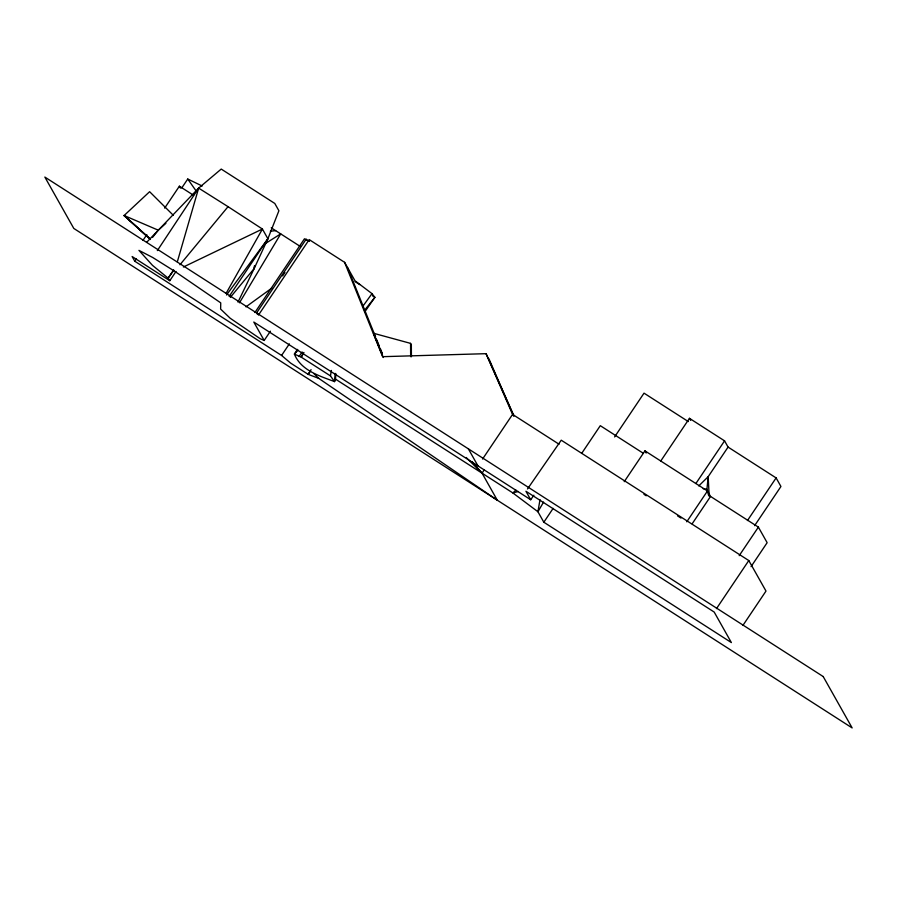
<?xml version="1.0" encoding="UTF-8"?>
<svg xmlns="http://www.w3.org/2000/svg" width="897" height="897" viewBox="0 0 897 897"><rect width="100%" height="100%" fill="white"/><g stroke="black" fill="none" stroke-linecap="round" stroke-linejoin="round"><path stroke-width="1.35" d="M297.378 349.382L294.395 354.102C300.91 370.461 319.545 375.966 334.547 381.606L335.534 379.151L335.837 373.634M335.142 373.387L334.547 381.606L330.455 375.899L301.257 357.152L294.395 354.102L298.118 350.133M238.008 302.121L254.165 268.562L254.423 265.837M708.585 495.279L706.937 489.291L708.182 476.688L728.072 447.087L724.563 440.853L689.457 418.327L660.797 460.957M330.455 375.899L331.397 370.439M540.005 499.64L537.931 511.75L543.829 522.222L731.38 642.577L714.18 612.046L525.934 491.253L530.721 499.752L533.861 495.222M230.338 297.367L254.165 268.562L254.782 265.972M177.314 261.846L198.652 188.123L221.223 169.073L274.796 203.451L278.9 210.75L267.889 238.759L254.165 268.562M303.13 353.396L301.257 357.152L303.937 352.487M226.201 293.173L262.417 229.038L228.051 206.669L198.652 188.123L146.671 242.313M543.56 502.107L537.931 511.75L512.86 492.946L335.534 379.151M239.465 302.827L280.716 233.893L265.411 243.513M311.068 369.631L308.187 374.363L290.65 363.106L281.58 355.447L134.785 261.24L132.128 256.531L169.802 280.705L176.003 271.488M484.335 469.669L482.07 473.19L497.297 500.212L318.693 378.355L308.187 374.363L310.519 370.887M157.356 250.588L198.652 188.123M142.971 240.385L146.85 234.622M164.667 208.104L179.389 186.195L193.539 195.277M181.755 187.944L187.742 179.041L202.206 186.015M134.785 261.24L136.322 258.941M173.547 270.075L168.12 278.137L169.802 280.705M229.15 296.414L267.889 238.759L262.417 229.038L183.392 267.014M254.905 312.526L304.475 238.781L306.617 240.149L306.112 239.252L256.542 313.008L257.058 313.905M282.611 275.884L284.932 272.419M258.471 315.071L309.196 239.6L344.594 262.328L354.977 280.75L372.008 293.644L374.89 297.333L364.597 312.167M173.827 270.232L168.12 278.137L152.49 265.366L138.945 250.364L152.77 257.529L174.601 271.23L220.74 302.861L220.628 309.095L230.226 318.267L260.242 338.741L264.178 340.468L270.423 331.184M281.58 355.447L289.35 343.876M299.071 356.546L302.143 351.972M482.575 459.029L512.579 414.392L486.062 353.676L382.615 356.681L344.594 262.328M581.895 453.063L600.295 425.683L643.362 453.321M543.829 522.222L553.135 508.375M614.602 436.94L644.024 393.155L688.302 421.568M624.245 481.667L644.954 450.866L707.475 490.984L710.547 496.433L758.38 527.122L767.148 542.685L751.047 566.646M695.904 483.483L724.563 440.853M686.777 521.796L707.475 490.984M692.148 523.814L710.547 496.433M747.459 520.552L776.107 477.91L728.072 447.087M754.612 525.664L780.939 486.488L776.107 477.91M739.206 555.658L758.38 527.122M716.49 608.615L748.793 560.547L561.242 440.192L527.503 488.977M742.918 625.411L765.993 591.067L748.793 560.547M363.016 306.034L372.008 293.644M158.253 230.237L165.923 223.286M226.526 294.99L267.889 238.759M152.501 237.458L158.287 230.193L124.111 215.515L149.62 191.7L173.323 215.314M364.44 310.418L374.89 297.333L372.535 295.819M179.949 264.772L228.051 206.669M698.774 485.916L708.182 476.688L709.179 496.276M515.932 490.166L512.86 492.946L518.264 491.478M245.957 306.852L271.813 288.105M270.345 231.235L275.648 230.641M703.17 488.719L706.937 489.291M383.288 357.511L373.522 333.269L410.557 343.372L411.342 344.762L411.42 356.737M306.112 239.252L309.499 241.428M271.23 227.804L300.506 246.597M355.066 281.613L359.708 284.584M643.934 494.303L646.244 495.783M677.515 515.853L680.991 518.074M512.579 414.392L559.066 444.228M256.542 313.008L258.807 314.455M530.721 499.752L253.795 322.045L264.178 340.468M124.111 215.515L150.427 239.432L124.111 215.515L149.821 238.613M466.193 457.492L482.07 473.19L472.013 461.619M313.972 373.645L318.693 378.355M187.742 179.041L196.286 191.162M689.457 418.327L690.623 420.401M644.954 450.866L646.176 453.041M486.062 353.676L513.678 415.221M468.346 448.825L477.966 465.902M373.522 333.269L382.447 354.562M179.389 186.195L180.465 188.112M488.966 358.834L513.846 416.354M347.498 267.474L375.585 336.947M376.628 339.515L379.229 345.95M380.272 348.518L382.357 353.665M410.557 343.372L410.658 356.681M823.199 676.551L44.85 177.068L73.801 228.443L852.15 727.927L823.199 676.551"/></g></svg>
